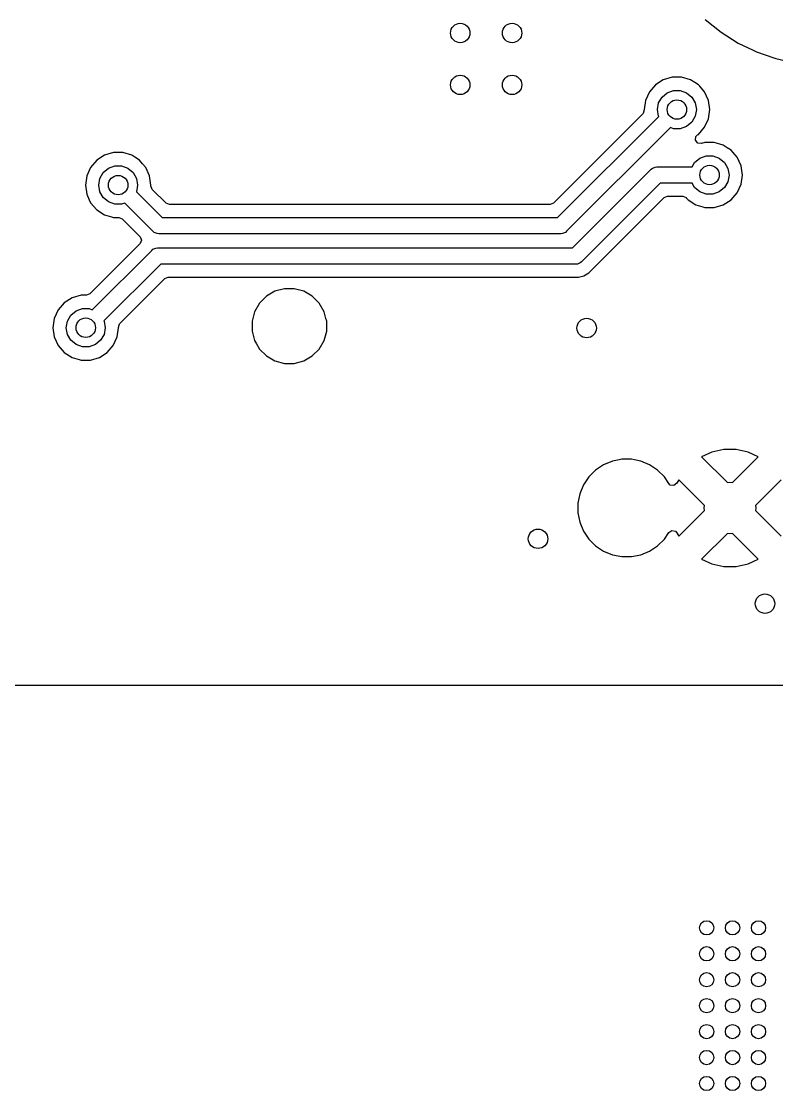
# Model space of a CAD drawing. Extents: x 56.4 to 146.8, y -127.5 to -60.9.
# Drawn here: x 100.28 to 111.93, y -127.51 to -111.02 of the extents above; entities that cross this region are included whole.
import ezdxf

# ---------------------------------------------------------------- set-up
doc = ezdxf.new("R2010")
doc.units = 0
doc.layers.add('BLACK', color=7, linetype='CONTINUOUS')

msp = doc.modelspace()

# ---------------------------------------------------------------- linework, layer by layer
at = {"layer": 'BLACK', "linetype": 'CONTINUOUS'}
for p, q in [((110.825925, -110.99143), (111.071846, -111.187546)), ((111.071846, -111.187546), (111.33818, -111.354895)), ((111.33818, -111.354895), (111.56867, -111.465893)), ((111.56867, -111.465893), (111.621581, -111.491374)), ((111.621581, -111.491374), (111.888457, -111.584756)), ((111.888457, -111.584756), (111.918469, -111.595258)), ((111.918469, -111.595258), (111.918475, -111.595259)), ((111.918475, -111.595259), (111.918477, -111.59526)), ((111.918477, -111.59526), (112.225124, -111.66525)), ((110.181931, -111.921067), (110.060861, -111.998875)), ((110.181935, -111.921066), (110.181931, -111.921067)), ((110.320022, -111.88052), (110.181935, -111.921066)), ((110.320025, -111.88052), (110.320022, -111.88052)), ((110.463947, -111.88052), (110.320025, -111.88052)), ((110.46395, -111.88052), (110.463947, -111.88052)), ((110.602036, -111.921066), (110.46395, -111.88052)), ((110.60204, -111.921067), (110.602036, -111.921066)), ((110.666168, -111.96228), (110.60204, -111.921067)), ((109.966609, -112.107646), (109.90682, -112.238565)), ((110.060854, -111.99888), (109.966609, -112.107646)), ((110.060861, -111.998875), (110.060854, -111.99888)), ((110.162173, -112.188184), (110.241986, -112.121212)), ((110.241986, -112.121212), (110.339892, -112.085578)), ((110.339892, -112.085578), (110.44408, -112.085578)), ((110.44408, -112.085578), (110.541986, -112.121212)), ((110.541986, -112.121212), (110.621799, -112.188184)), ((110.723114, -111.998877), (110.666168, -111.96228)), ((110.723115, -111.998879), (110.723114, -111.998877)), ((110.723117, -111.99888), (110.723115, -111.998879)), ((110.743247, -112.022112), (110.723117, -111.99888)), ((110.817363, -112.107647), (110.743247, -112.022112)), ((110.877151, -112.238563), (110.817363, -112.107647)), ((109.90682, -112.238565), (109.886339, -112.38102)), ((110.091986, -112.38102), (110.110078, -112.278414)), ((110.110078, -112.278414), (110.162173, -112.188184)), ((110.621799, -112.188184), (110.673894, -112.278414)), ((110.673894, -112.278414), (110.691986, -112.38102)), ((110.897633, -112.38102), (110.877151, -112.238563)), ((109.865843, -112.446834), (108.489885, -113.822794)), ((109.872754, -112.438858), (109.865843, -112.446834)), ((109.886169, -112.386311), (109.872754, -112.438858)), ((109.886339, -112.386311), (109.886169, -112.386311)), ((109.886339, -112.38102), (109.886339, -112.381024)), ((109.886339, -112.381024), (109.886764, -112.383982)), ((109.886764, -112.383982), (109.886339, -112.385646)), ((109.886339, -112.385646), (109.886339, -112.386311)), ((110.110078, -112.483626), (110.091986, -112.38102)), ((110.691986, -112.38102), (110.673894, -112.483626)), ((110.877151, -112.523477), (110.897633, -112.38102)), ((108.551262, -114.044968), (110.111002, -112.485226)), ((110.111002, -112.485226), (110.110078, -112.483626)), ((110.621799, -112.573856), (110.541986, -112.640828)), ((110.673894, -112.483626), (110.621799, -112.573856)), ((110.817363, -112.654393), (110.877151, -112.523477)), ((110.291084, -112.658698), (108.691426, -114.258356)), ((110.339892, -112.676462), (110.291084, -112.658698)), ((110.44408, -112.676462), (110.339892, -112.676462)), ((110.541986, -112.640828), (110.44408, -112.676462)), ((110.685242, -112.79826), (110.710182, -112.771473)), ((110.710182, -112.771473), (110.723114, -112.763163)), ((110.723114, -112.763163), (110.817363, -112.654393)), ((110.679187, -112.854572), (110.685242, -112.79826)), ((110.714725, -112.898673), (110.679187, -112.854572)), ((110.771037, -112.904728), (110.714725, -112.898673)), ((110.823007, -112.889469), (110.771037, -112.904728)), ((110.823008, -112.889469), (110.823007, -112.889469)), ((110.96693, -112.889469), (110.823008, -112.889469)), ((110.966933, -112.889469), (110.96693, -112.889469)), ((111.105019, -112.930015), (110.966933, -112.889469)), ((111.105023, -112.930016), (111.105019, -112.930015)), ((111.169151, -112.971229), (111.105023, -112.930016)), ((101.564914, -113.085016), (101.443844, -113.162824)), ((101.564918, -113.085015), (101.564914, -113.085016)), ((101.703005, -113.044469), (101.564918, -113.085015)), ((101.703008, -113.044469), (101.703005, -113.044469)), ((101.84693, -113.044469), (101.703008, -113.044469)), ((101.846933, -113.044469), (101.84693, -113.044469)), ((101.985019, -113.085015), (101.846933, -113.044469)), ((101.985023, -113.085016), (101.985019, -113.085015)), ((102.03416, -113.116595), (101.985023, -113.085016)), ((110.744969, -113.130161), (110.842875, -113.094527)), ((110.842875, -113.094527), (110.947063, -113.094527)), ((110.947063, -113.094527), (111.044969, -113.130161)), ((111.226097, -113.007826), (111.169151, -112.971229)), ((111.226098, -113.007828), (111.226097, -113.007826)), ((111.2261, -113.007829), (111.226098, -113.007828)), ((111.253048, -113.038929), (111.2261, -113.007829)), ((111.320346, -113.116596), (111.253048, -113.038929)), ((101.349592, -113.271595), (101.289803, -113.402514)), ((101.443837, -113.162829), (101.349592, -113.271595)), ((101.443844, -113.162824), (101.443837, -113.162829)), ((101.624969, -113.285161), (101.722875, -113.249527)), ((101.722875, -113.249527), (101.827063, -113.249527)), ((101.827063, -113.249527), (101.924969, -113.285161)), ((102.106097, -113.162826), (102.03416, -113.116595)), ((102.106098, -113.162828), (102.106097, -113.162826)), ((102.1061, -113.162829), (102.106098, -113.162828)), ((102.151711, -113.215468), (102.1061, -113.162829)), ((102.200346, -113.271596), (102.151711, -113.215468)), ((102.260134, -113.402512), (102.200346, -113.271596)), ((110.012755, -113.286035), (110.044616, -113.272837)), ((110.044616, -113.272837), (110.057814, -113.267371)), ((110.057814, -113.267371), (110.057815, -113.267371)), ((110.057815, -113.267371), (110.082201, -113.264969)), ((110.082201, -113.264969), (110.62599, -113.264969)), ((110.62599, -113.264969), (110.665156, -113.197133)), ((110.665156, -113.197133), (110.744969, -113.130161)), ((111.044969, -113.130161), (111.124782, -113.197133)), ((111.124782, -113.197133), (111.176877, -113.287363)), ((111.380134, -113.247512), (111.320346, -113.116596)), ((111.400616, -113.389969), (111.380134, -113.247512)), ((101.289803, -113.402514), (101.269322, -113.544969)), ((101.474969, -113.544969), (101.493061, -113.442363)), ((101.493061, -113.442363), (101.545156, -113.352133)), ((101.545156, -113.352133), (101.624969, -113.285161)), ((101.924969, -113.285161), (102.004782, -113.352133)), ((102.004782, -113.352133), (102.056877, -113.442363)), ((102.056877, -113.442363), (102.074969, -113.544969)), ((102.280616, -113.544969), (102.260134, -113.402512)), ((108.780425, -114.514969), (109.993813, -113.301581)), ((109.993813, -113.301581), (110.012749, -113.28604)), ((110.012749, -113.28604), (110.012755, -113.286035)), ((111.176877, -113.287363), (111.194969, -113.389969)), ((111.194969, -113.389969), (111.176877, -113.492575)), ((111.380134, -113.532426), (111.400616, -113.389969)), ((101.269322, -113.544969), (101.289803, -113.687423)), ((101.493061, -113.647575), (101.474969, -113.544969)), ((102.074969, -113.544969), (102.056877, -113.647575)), ((102.279437, -113.558458), (102.280191, -113.547922)), ((102.301111, -113.610784), (102.279437, -113.558458)), ((102.280191, -113.547922), (102.280616, -113.544969)), ((102.513121, -113.822794), (102.301111, -113.610784)), ((110.133977, -113.514969), (108.920589, -114.728357)), ((110.62599, -113.514969), (110.133977, -113.514969)), ((110.665156, -113.582805), (110.62599, -113.514969)), ((110.744969, -113.649777), (110.665156, -113.582805)), ((111.124782, -113.582805), (111.044969, -113.649777)), ((111.176877, -113.492575), (111.124782, -113.582805)), ((111.320346, -113.663342), (111.380134, -113.532426)), ((101.289803, -113.687423), (101.289803, -113.687424)), ((101.289803, -113.687424), (101.289804, -113.687426)), ((101.289804, -113.687426), (101.328478, -113.77211)), ((101.328478, -113.77211), (101.349592, -113.818342)), ((101.545156, -113.737805), (101.493061, -113.647575)), ((101.624969, -113.804777), (101.545156, -113.737805)), ((102.056877, -113.647575), (102.055952, -113.649176)), ((102.055952, -113.649176), (102.451744, -114.044968)), ((109.032063, -114.900434), (110.195354, -113.737143)), ((110.195354, -113.737143), (110.24768, -113.715469)), ((110.24768, -113.715469), (110.480965, -113.715469)), ((110.480965, -113.715469), (110.533291, -113.737143)), ((110.533291, -113.737143), (110.536881, -113.740998)), ((110.536881, -113.740998), (110.563841, -113.772112)), ((110.563841, -113.772112), (110.684916, -113.849922)), ((110.842875, -113.685411), (110.744969, -113.649777)), ((110.947063, -113.685411), (110.842875, -113.685411)), ((111.044969, -113.649777), (110.947063, -113.685411)), ((111.105022, -113.849922), (111.226097, -113.772112)), ((111.226097, -113.772112), (111.320346, -113.663342)), ((101.349592, -113.818342), (101.443837, -113.927108)), ((101.443837, -113.927108), (101.443838, -113.927109)), ((101.443838, -113.927109), (101.443841, -113.927112)), ((101.443841, -113.927112), (101.564916, -114.004922)), ((101.722875, -113.840411), (101.624969, -113.804777)), ((101.827063, -113.840411), (101.722875, -113.840411)), ((101.87587, -113.822646), (101.827063, -113.840411)), ((102.31158, -114.258356), (101.87587, -113.822646)), ((102.565447, -113.844468), (102.513121, -113.822794)), ((108.437559, -113.844468), (102.565447, -113.844468)), ((108.489885, -113.822794), (108.437559, -113.844468)), ((110.684916, -113.849922), (110.791372, -113.88118)), ((110.791372, -113.88118), (110.823004, -113.890468)), ((110.823004, -113.890468), (110.823006, -113.890469)), ((110.823006, -113.890469), (110.823008, -113.890469)), ((110.823008, -113.890469), (110.966932, -113.890469)), ((110.966932, -113.890469), (110.966933, -113.890468)), ((110.966933, -113.890468), (111.105022, -113.849922)), ((101.564916, -114.004922), (101.671372, -114.03618)), ((101.671372, -114.03618), (101.703004, -114.045468)), ((101.703004, -114.045468), (101.703006, -114.045469)), ((101.703006, -114.045469), (101.703008, -114.045469)), ((101.703008, -114.045469), (101.78449, -114.045469)), ((101.78449, -114.045469), (101.836816, -114.067143)), ((101.836816, -114.067143), (102.112316, -114.342643)), ((102.451744, -114.044968), (108.551262, -114.044968)), ((102.330516, -114.273896), (102.31158, -114.258356)), ((108.691426, -114.258356), (108.672489, -114.273896)), ((102.112316, -114.342643), (102.13399, -114.394969)), ((102.13399, -114.394969), (102.112316, -114.447295)), ((102.330522, -114.273902), (102.330516, -114.273896)), ((102.362383, -114.287099), (102.330522, -114.273902)), ((102.375581, -114.292566), (102.362383, -114.287099)), ((102.375582, -114.292566), (102.375581, -114.292566)), ((102.399968, -114.294968), (102.375582, -114.292566)), ((108.603038, -114.294968), (102.399968, -114.294968)), ((108.627424, -114.292566), (108.603038, -114.294968)), ((108.627425, -114.292566), (108.627424, -114.292566)), ((108.640622, -114.287099), (108.627425, -114.292566)), ((108.672484, -114.273902), (108.640622, -114.287099)), ((108.672489, -114.273896), (108.672484, -114.273902)), ((102.112316, -114.447295), (101.336816, -115.222795)), ((101.37587, -115.467291), (102.291581, -114.551581)), ((102.291581, -114.551581), (102.310517, -114.53604)), ((102.310517, -114.53604), (102.310523, -114.536035)), ((102.310523, -114.536035), (102.342384, -114.522837)), ((102.342384, -114.522837), (102.355582, -114.517371)), ((102.355582, -114.517371), (102.355583, -114.517371)), ((102.355583, -114.517371), (102.379969, -114.514969)), ((102.379969, -114.514969), (108.780425, -114.514969)), ((102.431745, -114.764969), (101.555952, -115.640761)), ((108.832201, -114.764969), (102.431745, -114.764969)), ((108.856587, -114.762567), (108.832201, -114.764969)), ((108.856588, -114.762567), (108.856587, -114.762567)), ((108.869785, -114.7571), (108.856588, -114.762567)), ((108.901647, -114.743903), (108.869785, -114.7571)), ((108.901652, -114.743897), (108.901647, -114.743903)), ((108.920589, -114.728357), (108.901652, -114.743897)), ((108.95784, -114.943287), (109.032063, -114.900434)), ((101.836063, -115.6442), (102.493122, -114.987143)), ((102.493122, -114.987143), (102.545448, -114.965469)), ((102.545448, -114.965469), (108.875052, -114.965469)), ((108.875052, -114.965469), (108.875054, -114.965469)), ((108.875054, -114.965469), (108.95784, -114.943287)), ((101.203005, -115.244469), (101.064918, -115.285015)), ((101.28449, -115.244469), (101.203005, -115.244469)), ((101.336816, -115.222795), (101.28449, -115.244469)), ((104.061606, -115.259452), (103.954452, -115.366606)), ((104.192829, -115.18369), (104.061606, -115.259452)), ((104.192838, -115.183686), (104.192829, -115.18369)), ((104.339201, -115.144469), (104.192838, -115.183686)), ((104.339203, -115.144469), (104.339201, -115.144469)), ((104.490735, -115.144469), (104.339203, -115.144469)), ((104.490737, -115.144469), (104.490735, -115.144469)), ((104.637099, -115.183686), (104.490737, -115.144469)), ((104.637108, -115.18369), (104.637099, -115.183686)), ((104.768331, -115.259452), (104.637108, -115.18369)), ((104.768334, -115.259454), (104.768331, -115.259452)), ((104.875484, -115.366604), (104.768334, -115.259454)), ((100.943837, -115.362829), (100.849592, -115.471595)), ((100.943844, -115.362824), (100.943837, -115.362829)), ((101.064914, -115.285016), (100.943844, -115.362824)), ((101.064918, -115.285015), (101.064914, -115.285016)), ((103.954452, -115.366606), (103.87869, -115.497829)), ((104.95125, -115.497834), (104.875484, -115.366604)), ((100.849592, -115.471595), (100.789803, -115.602514)), ((100.993061, -115.642363), (101.045156, -115.552133)), ((101.045156, -115.552133), (101.124969, -115.485161)), ((101.124969, -115.485161), (101.222875, -115.449527)), ((101.222875, -115.449527), (101.327063, -115.449527)), ((101.327063, -115.449527), (101.37587, -115.467291)), ((103.878686, -115.497838), (103.839469, -115.6442)), ((103.87869, -115.497829), (103.878686, -115.497838)), ((104.979298, -115.602514), (104.95125, -115.497834)), ((100.789803, -115.602514), (100.769322, -115.744969)), ((100.769322, -115.744969), (100.789803, -115.887423)), ((100.974969, -115.744969), (100.993061, -115.642363)), ((100.993061, -115.847575), (100.974969, -115.744969)), ((101.555952, -115.640761), (101.556877, -115.642363)), ((101.556877, -115.642363), (101.574969, -115.744969)), ((101.574969, -115.744969), (101.556877, -115.847575)), ((101.760134, -115.887426), (101.780616, -115.744969)), ((101.780191, -115.742012), (101.780616, -115.740346)), ((101.780616, -115.744969), (101.780191, -115.742012)), ((101.780616, -115.740346), (101.780616, -115.739676)), ((101.780616, -115.739676), (101.780787, -115.739676)), ((101.780787, -115.739676), (101.794195, -115.687134)), ((101.794195, -115.687134), (101.801104, -115.679159)), ((101.801104, -115.679159), (101.836063, -115.6442)), ((103.839469, -115.6442), (103.839469, -115.795737)), ((104.990468, -115.6442), (104.979298, -115.602514)), ((104.990469, -115.644201), (104.990468, -115.6442)), ((104.990469, -115.795737), (104.990469, -115.644201)), ((100.789803, -115.887423), (100.849592, -116.018342)), ((101.045156, -115.937805), (100.993061, -115.847575)), ((101.556877, -115.847575), (101.504782, -115.937805)), ((101.700346, -116.018342), (101.760134, -115.887426)), ((103.839469, -115.795737), (103.878686, -115.942099)), ((104.95125, -115.942104), (104.990468, -115.795737)), ((104.990468, -115.795737), (104.990469, -115.795737)), ((100.849592, -116.018342), (100.943837, -116.127108)), ((101.124969, -116.004777), (101.045156, -115.937805)), ((101.222875, -116.040411), (101.124969, -116.004777)), ((101.327063, -116.040411), (101.222875, -116.040411)), ((101.424969, -116.004777), (101.327063, -116.040411)), ((101.504782, -115.937805), (101.424969, -116.004777)), ((101.606097, -116.127112), (101.700346, -116.018342)), ((103.878686, -115.942099), (103.87869, -115.942108)), ((103.87869, -115.942108), (103.907262, -115.991596)), ((103.907262, -115.991596), (103.954454, -116.073334)), ((103.954454, -116.073334), (104.061604, -116.180484)), ((104.768334, -116.180484), (104.875484, -116.073334)), ((104.875484, -116.073334), (104.95125, -115.942104)), ((100.943837, -116.127108), (100.943838, -116.127109)), ((100.943838, -116.127109), (100.943841, -116.127112)), ((100.943841, -116.127112), (101.064916, -116.204922)), ((101.064916, -116.204922), (101.171372, -116.23618)), ((101.171372, -116.23618), (101.203004, -116.245468)), ((101.203004, -116.245468), (101.203006, -116.245469)), ((101.203006, -116.245469), (101.203008, -116.245469)), ((101.203008, -116.245469), (101.346932, -116.245469)), ((101.346932, -116.245469), (101.346933, -116.245468)), ((101.346933, -116.245468), (101.485022, -116.204922)), ((101.485022, -116.204922), (101.606097, -116.127112)), ((104.061604, -116.180484), (104.192834, -116.25625)), ((104.637104, -116.25625), (104.768334, -116.180484)), ((104.192834, -116.25625), (104.3392, -116.295468)), ((104.3392, -116.295468), (104.339201, -116.295469)), ((104.339201, -116.295469), (104.339203, -116.295469)), ((104.339203, -116.295469), (104.490737, -116.295469)), ((104.490737, -116.295468), (104.637104, -116.25625)), ((104.490737, -116.295469), (104.490737, -116.295468)), ((110.930355, -117.664334), (110.772962, -117.734409)), ((111.115408, -117.625), (110.930355, -117.664334)), ((111.304592, -117.625), (111.115408, -117.625)), ((111.489647, -117.664334), (111.304592, -117.625)), ((111.489652, -117.664336), (111.489647, -117.664334)), ((111.647037, -117.734408), (111.489652, -117.664336)), ((109.259505, -117.859915), (109.136584, -117.942048)), ((109.396082, -117.803343), (109.259505, -117.859915)), ((109.396092, -117.80334), (109.396082, -117.803343)), ((109.499977, -117.782676), (109.396092, -117.80334)), ((109.541082, -117.7745), (109.499977, -117.782676)), ((109.688918, -117.7745), (109.541082, -117.7745)), ((109.736811, -117.784026), (109.688918, -117.7745)), ((109.833907, -117.80334), (109.736811, -117.784026)), ((109.833917, -117.803343), (109.833907, -117.80334)), ((109.970494, -117.859915), (109.833917, -117.803343)), ((110.075408, -117.930016), (109.970494, -117.859915)), ((110.772962, -117.734409), (111.169903, -118.13135)), ((111.250094, -118.13135), (111.647037, -117.734408)), ((109.032048, -118.046584), (108.949915, -118.169505)), ((109.03205, -118.046583), (109.032048, -118.046584)), ((109.136583, -117.94205), (109.03205, -118.046583)), ((109.136584, -117.942048), (109.136583, -117.94205)), ((110.093416, -117.942049), (110.075408, -117.930016)), ((110.197951, -118.046584), (110.093416, -117.942049)), ((110.265434, -118.14758), (110.197951, -118.046584)), ((108.949915, -118.169505), (108.893343, -118.306082)), ((110.289962, -118.170553), (110.265434, -118.14758)), ((110.346115, -118.177945), (110.289962, -118.170553)), ((110.391048, -118.143467), (110.346115, -118.177945)), ((110.421744, -118.090298), (110.391048, -118.143467)), ((110.81635, -118.484903), (110.421744, -118.090298)), ((111.169903, -118.13135), (111.21, -118.125)), ((111.21, -118.125), (111.250094, -118.13135)), ((111.998254, -118.090297), (111.603649, -118.484902)), ((108.89334, -118.306092), (108.8645, -118.451083)), ((108.893343, -118.306082), (108.89334, -118.306092)), ((108.8645, -118.451083), (108.8645, -118.598916)), ((110.81, -118.525), (110.81635, -118.484903)), ((110.81635, -118.565094), (110.81, -118.525)), ((111.603649, -118.484902), (111.61, -118.525)), ((111.61, -118.525), (111.603649, -118.565096)), ((108.8645, -118.598916), (108.89334, -118.743907)), ((110.421744, -118.959701), (110.81635, -118.565094)), ((111.603649, -118.565096), (111.998254, -118.959701)), ((108.89334, -118.743907), (108.893343, -118.743917)), ((108.893343, -118.743917), (108.949915, -118.880494)), ((108.949915, -118.880494), (109.00284, -118.959701)), ((110.265435, -118.902418), (110.312525, -118.870954)), ((110.312525, -118.870954), (110.368074, -118.882003)), ((110.368074, -118.882003), (110.391048, -118.906532)), ((109.00284, -118.959701), (109.032049, -119.003416)), ((109.032049, -119.003416), (109.136584, -119.107951)), ((110.093416, -119.107951), (110.197951, -119.003416)), ((110.197951, -119.003416), (110.265435, -118.902418)), ((110.391048, -118.906532), (110.421744, -118.959701)), ((111.169903, -118.918649), (110.772961, -119.31559)), ((111.21, -118.925), (111.169903, -118.918649)), ((111.250096, -118.918649), (111.21, -118.925)), ((111.647037, -119.31559), (111.250096, -118.918649)), ((109.136584, -119.107951), (109.259505, -119.190084)), ((109.259505, -119.190084), (109.396087, -119.246658)), ((109.833913, -119.246658), (109.970495, -119.190084)), ((109.970495, -119.190084), (110.093416, -119.107951)), ((109.396087, -119.246658), (109.541082, -119.2755)), ((109.541082, -119.2755), (109.541084, -119.2755)), ((109.541084, -119.2755), (109.688916, -119.2755)), ((109.688916, -119.2755), (109.688918, -119.2755)), ((109.688918, -119.2755), (109.833913, -119.246658)), ((110.772961, -119.31559), (110.930351, -119.385664)), ((111.489648, -119.385664), (111.647036, -119.31559)), ((111.647036, -119.31559), (111.647037, -119.31559)), ((110.930351, -119.385664), (110.930352, -119.385665)), ((110.930352, -119.385665), (111.115408, -119.425)), ((111.115408, -119.425), (111.304592, -119.425)), ((111.304592, -119.425), (111.489647, -119.385665)), ((111.489647, -119.385665), (111.489648, -119.385664)), ((146.685969, -121.264969), (56.433969, -121.264969)), ((110.74, -125), (110.748373, -124.957905)), ((110.748373, -124.957905), (110.772218, -124.922218)), ((110.772218, -124.922218), (110.807905, -124.898373)), ((110.807905, -124.898373), (110.85, -124.89)), ((110.85, -124.89), (110.892095, -124.898373)), ((110.892095, -124.898373), (110.927782, -124.922218)), ((110.927782, -124.922218), (110.951627, -124.957905)), ((110.951627, -124.957905), (110.96, -125)), ((111.14, -125), (111.148373, -124.957905)), ((111.148373, -124.957905), (111.172218, -124.922218)), ((111.172218, -124.922218), (111.207905, -124.898373)), ((111.207905, -124.898373), (111.25, -124.89)), ((111.25, -124.89), (111.292095, -124.898373)), ((111.292095, -124.898373), (111.327782, -124.922218)), ((111.327782, -124.922218), (111.351627, -124.957905)), ((111.351627, -124.957905), (111.36, -125)), ((111.54, -125), (111.548373, -124.957905)), ((111.548373, -124.957905), (111.572218, -124.922218)), ((111.572218, -124.922218), (111.607905, -124.898373)), ((111.607905, -124.898373), (111.65, -124.89)), ((111.65, -124.89), (111.692095, -124.898373)), ((111.692095, -124.898373), (111.727782, -124.922218)), ((111.727782, -124.922218), (111.751627, -124.957905)), ((111.751627, -124.957905), (111.76, -125)), ((110.748373, -125.042095), (110.74, -125)), ((110.772218, -125.077782), (110.748373, -125.042095)), ((110.807905, -125.101627), (110.772218, -125.077782)), ((110.85, -125.11), (110.807905, -125.101627)), ((110.892095, -125.101627), (110.85, -125.11)), ((110.927782, -125.077782), (110.892095, -125.101627)), ((110.951627, -125.042095), (110.927782, -125.077782)), ((110.96, -125), (110.951627, -125.042095)), ((111.148373, -125.042095), (111.14, -125)), ((111.172218, -125.077782), (111.148373, -125.042095)), ((111.207905, -125.101627), (111.172218, -125.077782)), ((111.25, -125.11), (111.207905, -125.101627)), ((111.292095, -125.101627), (111.25, -125.11)), ((111.327782, -125.077782), (111.292095, -125.101627)), ((111.351627, -125.042095), (111.327782, -125.077782)), ((111.36, -125), (111.351627, -125.042095)), ((111.548373, -125.042095), (111.54, -125)), ((111.572218, -125.077782), (111.548373, -125.042095)), ((111.607905, -125.101627), (111.572218, -125.077782)), ((111.65, -125.11), (111.607905, -125.101627)), ((111.692095, -125.101627), (111.65, -125.11)), ((111.727782, -125.077782), (111.692095, -125.101627)), ((111.751627, -125.042095), (111.727782, -125.077782)), ((111.76, -125), (111.751627, -125.042095)), ((110.772218, -125.322218), (110.807905, -125.298373)), ((110.807905, -125.298373), (110.85, -125.29)), ((110.85, -125.29), (110.892095, -125.298373)), ((110.892095, -125.298373), (110.927782, -125.322218)), ((111.172218, -125.322218), (111.207905, -125.298373)), ((111.207905, -125.298373), (111.25, -125.29)), ((111.25, -125.29), (111.292095, -125.298373)), ((111.292095, -125.298373), (111.327782, -125.322218)), ((111.572218, -125.322218), (111.607905, -125.298373)), ((111.607905, -125.298373), (111.65, -125.29)), ((111.65, -125.29), (111.692095, -125.298373)), ((111.692095, -125.298373), (111.727782, -125.322218)), ((110.74, -125.4), (110.748373, -125.357905)), ((110.748373, -125.442095), (110.74, -125.4)), ((110.748373, -125.357905), (110.772218, -125.322218)), ((110.772218, -125.477782), (110.748373, -125.442095)), ((110.807905, -125.501627), (110.772218, -125.477782)), ((110.927782, -125.477782), (110.892095, -125.501627)), ((110.927782, -125.322218), (110.951627, -125.357905)), ((110.951627, -125.442095), (110.927782, -125.477782)), ((110.951627, -125.357905), (110.96, -125.4)), ((110.96, -125.4), (110.951627, -125.442095)), ((111.14, -125.4), (111.148373, -125.357905)), ((111.148373, -125.442095), (111.14, -125.4)), ((111.148373, -125.357905), (111.172218, -125.322218)), ((111.172218, -125.477782), (111.148373, -125.442095)), ((111.207905, -125.501627), (111.172218, -125.477782)), ((111.327782, -125.477782), (111.292095, -125.501627)), ((111.327782, -125.322218), (111.351627, -125.357905)), ((111.351627, -125.442095), (111.327782, -125.477782)), ((111.351627, -125.357905), (111.36, -125.4)), ((111.36, -125.4), (111.351627, -125.442095)), ((111.54, -125.4), (111.548373, -125.357905)), ((111.548373, -125.442095), (111.54, -125.4)), ((111.548373, -125.357905), (111.572218, -125.322218)), ((111.572218, -125.477782), (111.548373, -125.442095)), ((111.607905, -125.501627), (111.572218, -125.477782)), ((111.727782, -125.477782), (111.692095, -125.501627)), ((111.727782, -125.322218), (111.751627, -125.357905)), ((111.751627, -125.442095), (111.727782, -125.477782)), ((111.751627, -125.357905), (111.76, -125.4)), ((111.76, -125.4), (111.751627, -125.442095)), ((110.85, -125.51), (110.807905, -125.501627)), ((110.892095, -125.501627), (110.85, -125.51)), ((111.25, -125.51), (111.207905, -125.501627)), ((111.292095, -125.501627), (111.25, -125.51)), ((111.65, -125.51), (111.607905, -125.501627)), ((111.692095, -125.501627), (111.65, -125.51)), ((110.74, -125.8), (110.748373, -125.757905)), ((110.748373, -125.842095), (110.74, -125.8)), ((110.748373, -125.757905), (110.772218, -125.722218)), ((110.772218, -125.722218), (110.807905, -125.698373)), ((110.807905, -125.698373), (110.85, -125.69)), ((110.85, -125.69), (110.892095, -125.698373)), ((110.892095, -125.698373), (110.927782, -125.722218)), ((110.927782, -125.722218), (110.951627, -125.757905)), ((110.951627, -125.757905), (110.96, -125.8)), ((110.96, -125.8), (110.951627, -125.842095)), ((111.14, -125.8), (111.148373, -125.757905)), ((111.148373, -125.842095), (111.14, -125.8)), ((111.148373, -125.757905), (111.172218, -125.722218)), ((111.172218, -125.722218), (111.207905, -125.698373)), ((111.207905, -125.698373), (111.25, -125.69)), ((111.25, -125.69), (111.292095, -125.698373)), ((111.292095, -125.698373), (111.327782, -125.722218)), ((111.327782, -125.722218), (111.351627, -125.757905)), ((111.351627, -125.757905), (111.36, -125.8)), ((111.36, -125.8), (111.351627, -125.842095)), ((111.54, -125.8), (111.548373, -125.757905)), ((111.548373, -125.842095), (111.54, -125.8)), ((111.548373, -125.757905), (111.572218, -125.722218)), ((111.572218, -125.722218), (111.607905, -125.698373)), ((111.607905, -125.698373), (111.65, -125.69)), ((111.65, -125.69), (111.692095, -125.698373)), ((111.692095, -125.698373), (111.727782, -125.722218)), ((111.727782, -125.722218), (111.751627, -125.757905)), ((111.751627, -125.757905), (111.76, -125.8)), ((111.76, -125.8), (111.751627, -125.842095)), ((110.772218, -125.877782), (110.748373, -125.842095)), ((110.807905, -125.901627), (110.772218, -125.877782)), ((110.85, -125.91), (110.807905, -125.901627)), ((110.892095, -125.901627), (110.85, -125.91)), ((110.927782, -125.877782), (110.892095, -125.901627)), ((110.951627, -125.842095), (110.927782, -125.877782)), ((111.172218, -125.877782), (111.148373, -125.842095)), ((111.207905, -125.901627), (111.172218, -125.877782)), ((111.25, -125.91), (111.207905, -125.901627)), ((111.292095, -125.901627), (111.25, -125.91)), ((111.327782, -125.877782), (111.292095, -125.901627)), ((111.351627, -125.842095), (111.327782, -125.877782)), ((111.572218, -125.877782), (111.548373, -125.842095)), ((111.607905, -125.901627), (111.572218, -125.877782)), ((111.65, -125.91), (111.607905, -125.901627)), ((111.692095, -125.901627), (111.65, -125.91)), ((111.727782, -125.877782), (111.692095, -125.901627)), ((111.751627, -125.842095), (111.727782, -125.877782)), ((110.748373, -126.157905), (110.772218, -126.122218)), ((110.772218, -126.122218), (110.807905, -126.098373)), ((110.807905, -126.098373), (110.85, -126.09)), ((110.85, -126.09), (110.892095, -126.098373)), ((110.892095, -126.098373), (110.927782, -126.122218)), ((110.927782, -126.122218), (110.951627, -126.157905)), ((111.148373, -126.157905), (111.172218, -126.122218)), ((111.172218, -126.122218), (111.207905, -126.098373)), ((111.207905, -126.098373), (111.25, -126.09)), ((111.25, -126.09), (111.292095, -126.098373)), ((111.292095, -126.098373), (111.327782, -126.122218)), ((111.327782, -126.122218), (111.351627, -126.157905)), ((111.548373, -126.157905), (111.572218, -126.122218)), ((111.572218, -126.122218), (111.607905, -126.098373)), ((111.607905, -126.098373), (111.65, -126.09)), ((111.65, -126.09), (111.692095, -126.098373)), ((111.692095, -126.098373), (111.727782, -126.122218)), ((111.727782, -126.122218), (111.751627, -126.157905)), ((110.74, -126.2), (110.748373, -126.157905)), ((110.748373, -126.242095), (110.74, -126.2)), ((110.772218, -126.277782), (110.748373, -126.242095)), ((110.807905, -126.301627), (110.772218, -126.277782)), ((110.85, -126.31), (110.807905, -126.301627)), ((110.892095, -126.301627), (110.85, -126.31)), ((110.927782, -126.277782), (110.892095, -126.301627)), ((110.951627, -126.242095), (110.927782, -126.277782)), ((110.951627, -126.157905), (110.96, -126.2)), ((110.96, -126.2), (110.951627, -126.242095)), ((111.14, -126.2), (111.148373, -126.157905)), ((111.148373, -126.242095), (111.14, -126.2)), ((111.172218, -126.277782), (111.148373, -126.242095)), ((111.207905, -126.301627), (111.172218, -126.277782)), ((111.25, -126.31), (111.207905, -126.301627)), ((111.292095, -126.301627), (111.25, -126.31)), ((111.327782, -126.277782), (111.292095, -126.301627)), ((111.351627, -126.242095), (111.327782, -126.277782)), ((111.351627, -126.157905), (111.36, -126.2)), ((111.36, -126.2), (111.351627, -126.242095)), ((111.54, -126.2), (111.548373, -126.157905)), ((111.548373, -126.242095), (111.54, -126.2)), ((111.572218, -126.277782), (111.548373, -126.242095)), ((111.607905, -126.301627), (111.572218, -126.277782)), ((111.65, -126.31), (111.607905, -126.301627)), ((111.692095, -126.301627), (111.65, -126.31)), ((111.727782, -126.277782), (111.692095, -126.301627)), ((111.751627, -126.242095), (111.727782, -126.277782)), ((111.751627, -126.157905), (111.76, -126.2)), ((111.76, -126.2), (111.751627, -126.242095)), ((110.74, -126.6), (110.748373, -126.557905)), ((110.748373, -126.642095), (110.74, -126.6)), ((110.748373, -126.557905), (110.772218, -126.522218)), ((110.772218, -126.522218), (110.807905, -126.498373)), ((110.807905, -126.498373), (110.85, -126.49)), ((110.85, -126.49), (110.892095, -126.498373)), ((110.892095, -126.498373), (110.927782, -126.522218)), ((110.927782, -126.522218), (110.951627, -126.557905)), ((110.951627, -126.557905), (110.96, -126.6)), ((110.96, -126.6), (110.951627, -126.642095)), ((111.14, -126.6), (111.148373, -126.557905)), ((111.148373, -126.642095), (111.14, -126.6)), ((111.148373, -126.557905), (111.172218, -126.522218)), ((111.172218, -126.522218), (111.207905, -126.498373)), ((111.207905, -126.498373), (111.25, -126.49)), ((111.25, -126.49), (111.292095, -126.498373)), ((111.292095, -126.498373), (111.327782, -126.522218)), ((111.327782, -126.522218), (111.351627, -126.557905)), ((111.351627, -126.557905), (111.36, -126.6)), ((111.36, -126.6), (111.351627, -126.642095)), ((111.54, -126.6), (111.548373, -126.557905)), ((111.548373, -126.642095), (111.54, -126.6)), ((111.548373, -126.557905), (111.572218, -126.522218)), ((111.572218, -126.522218), (111.607905, -126.498373)), ((111.607905, -126.498373), (111.65, -126.49)), ((111.65, -126.49), (111.692095, -126.498373)), ((111.692095, -126.498373), (111.727782, -126.522218)), ((111.727782, -126.522218), (111.751627, -126.557905)), ((111.751627, -126.557905), (111.76, -126.6)), ((111.76, -126.6), (111.751627, -126.642095)), ((110.772218, -126.677782), (110.748373, -126.642095)), ((110.807905, -126.701627), (110.772218, -126.677782)), ((110.85, -126.71), (110.807905, -126.701627)), ((110.892095, -126.701627), (110.85, -126.71)), ((110.927782, -126.677782), (110.892095, -126.701627)), ((110.951627, -126.642095), (110.927782, -126.677782)), ((111.172218, -126.677782), (111.148373, -126.642095)), ((111.207905, -126.701627), (111.172218, -126.677782)), ((111.25, -126.71), (111.207905, -126.701627)), ((111.292095, -126.701627), (111.25, -126.71)), ((111.327782, -126.677782), (111.292095, -126.701627)), ((111.351627, -126.642095), (111.327782, -126.677782)), ((111.572218, -126.677782), (111.548373, -126.642095)), ((111.607905, -126.701627), (111.572218, -126.677782)), ((111.65, -126.71), (111.607905, -126.701627)), ((111.692095, -126.701627), (111.65, -126.71)), ((111.727782, -126.677782), (111.692095, -126.701627)), ((111.751627, -126.642095), (111.727782, -126.677782)), ((110.74, -127), (110.748373, -126.957905)), ((110.748373, -126.957905), (110.772218, -126.922218)), ((110.772218, -126.922218), (110.807905, -126.898373)), ((110.807905, -126.898373), (110.85, -126.89)), ((110.85, -126.89), (110.892095, -126.898373)), ((110.892095, -126.898373), (110.927782, -126.922218)), ((110.927782, -126.922218), (110.951627, -126.957905)), ((110.951627, -126.957905), (110.96, -127)), ((111.14, -127), (111.148373, -126.957905)), ((111.148373, -126.957905), (111.172218, -126.922218)), ((111.172218, -126.922218), (111.207905, -126.898373)), ((111.207905, -126.898373), (111.25, -126.89)), ((111.25, -126.89), (111.292095, -126.898373)), ((111.292095, -126.898373), (111.327782, -126.922218)), ((111.327782, -126.922218), (111.351627, -126.957905)), ((111.351627, -126.957905), (111.36, -127)), ((111.54, -127), (111.548373, -126.957905)), ((111.548373, -126.957905), (111.572218, -126.922218)), ((111.572218, -126.922218), (111.607905, -126.898373)), ((111.607905, -126.898373), (111.65, -126.89)), ((111.65, -126.89), (111.692095, -126.898373)), ((111.692095, -126.898373), (111.727782, -126.922218)), ((111.727782, -126.922218), (111.751627, -126.957905)), ((111.751627, -126.957905), (111.76, -127)), ((110.748373, -127.042095), (110.74, -127)), ((110.772218, -127.077782), (110.748373, -127.042095)), ((110.807905, -127.101627), (110.772218, -127.077782)), ((110.85, -127.11), (110.807905, -127.101627)), ((110.892095, -127.101627), (110.85, -127.11)), ((110.927782, -127.077782), (110.892095, -127.101627)), ((110.951627, -127.042095), (110.927782, -127.077782)), ((110.96, -127), (110.951627, -127.042095)), ((111.148373, -127.042095), (111.14, -127)), ((111.172218, -127.077782), (111.148373, -127.042095)), ((111.207905, -127.101627), (111.172218, -127.077782)), ((111.25, -127.11), (111.207905, -127.101627)), ((111.292095, -127.101627), (111.25, -127.11)), ((111.327782, -127.077782), (111.292095, -127.101627)), ((111.351627, -127.042095), (111.327782, -127.077782)), ((111.36, -127), (111.351627, -127.042095)), ((111.548373, -127.042095), (111.54, -127)), ((111.572218, -127.077782), (111.548373, -127.042095)), ((111.607905, -127.101627), (111.572218, -127.077782)), ((111.65, -127.11), (111.607905, -127.101627)), ((111.692095, -127.101627), (111.65, -127.11)), ((111.727782, -127.077782), (111.692095, -127.101627)), ((111.751627, -127.042095), (111.727782, -127.077782)), ((111.76, -127), (111.751627, -127.042095)), ((110.807905, -127.298373), (110.85, -127.29)), ((110.85, -127.29), (110.892095, -127.298373)), ((111.207905, -127.298373), (111.25, -127.29)), ((111.25, -127.29), (111.292095, -127.298373)), ((111.607905, -127.298373), (111.65, -127.29)), ((111.65, -127.29), (111.692095, -127.298373)), ((110.74, -127.4), (110.748373, -127.357905)), ((110.748373, -127.442095), (110.74, -127.4)), ((110.748373, -127.357905), (110.772218, -127.322218)), ((110.772218, -127.477782), (110.748373, -127.442095)), ((110.772218, -127.322218), (110.807905, -127.298373)), ((110.892095, -127.298373), (110.927782, -127.322218)), ((110.927782, -127.322218), (110.951627, -127.357905)), ((110.951627, -127.442095), (110.927782, -127.477782)), ((110.951627, -127.357905), (110.96, -127.4)), ((110.96, -127.4), (110.951627, -127.442095)), ((111.14, -127.4), (111.148373, -127.357905)), ((111.148373, -127.442095), (111.14, -127.4)), ((111.148373, -127.357905), (111.172218, -127.322218)), ((111.172218, -127.477782), (111.148373, -127.442095)), ((111.172218, -127.322218), (111.207905, -127.298373)), ((111.292095, -127.298373), (111.327782, -127.322218)), ((111.327782, -127.322218), (111.351627, -127.357905)), ((111.351627, -127.442095), (111.327782, -127.477782)), ((111.351627, -127.357905), (111.36, -127.4)), ((111.36, -127.4), (111.351627, -127.442095)), ((111.54, -127.4), (111.548373, -127.357905)), ((111.548373, -127.442095), (111.54, -127.4)), ((111.548373, -127.357905), (111.572218, -127.322218)), ((111.572218, -127.477782), (111.548373, -127.442095)), ((111.572218, -127.322218), (111.607905, -127.298373)), ((111.692095, -127.298373), (111.727782, -127.322218)), ((111.727782, -127.322218), (111.751627, -127.357905)), ((111.751627, -127.442095), (111.727782, -127.477782)), ((111.751627, -127.357905), (111.76, -127.4)), ((111.76, -127.4), (111.751627, -127.442095)), ((110.807905, -127.501627), (110.772218, -127.477782)), ((110.85, -127.51), (110.807905, -127.501627)), ((110.892095, -127.501627), (110.85, -127.51)), ((110.927782, -127.477782), (110.892095, -127.501627)), ((111.207905, -127.501627), (111.172218, -127.477782)), ((111.25, -127.51), (111.207905, -127.501627)), ((111.292095, -127.501627), (111.25, -127.51)), ((111.327782, -127.477782), (111.292095, -127.501627)), ((111.607905, -127.501627), (111.572218, -127.477782)), ((111.65, -127.51), (111.607905, -127.501627)), ((111.692095, -127.501627), (111.65, -127.51)), ((111.727782, -127.477782), (111.692095, -127.501627))]:
    msp.add_line(p, q, dxfattribs=at)
at = {"layer": 'BLACK'}
for centre in [(107.05, -111.2), (107.85, -111.2), (107.05, -112), (107.85, -112), (110.391986, -112.38102), (110.894969, -113.389969), (101.774969, -113.544969), (101.274969, -115.744969), (109, -115.75), (108.25, -119), (111.75, -120)]:
    msp.add_circle(centre, 0.15, dxfattribs=at)

doc.saveas('drawing.dxf')
